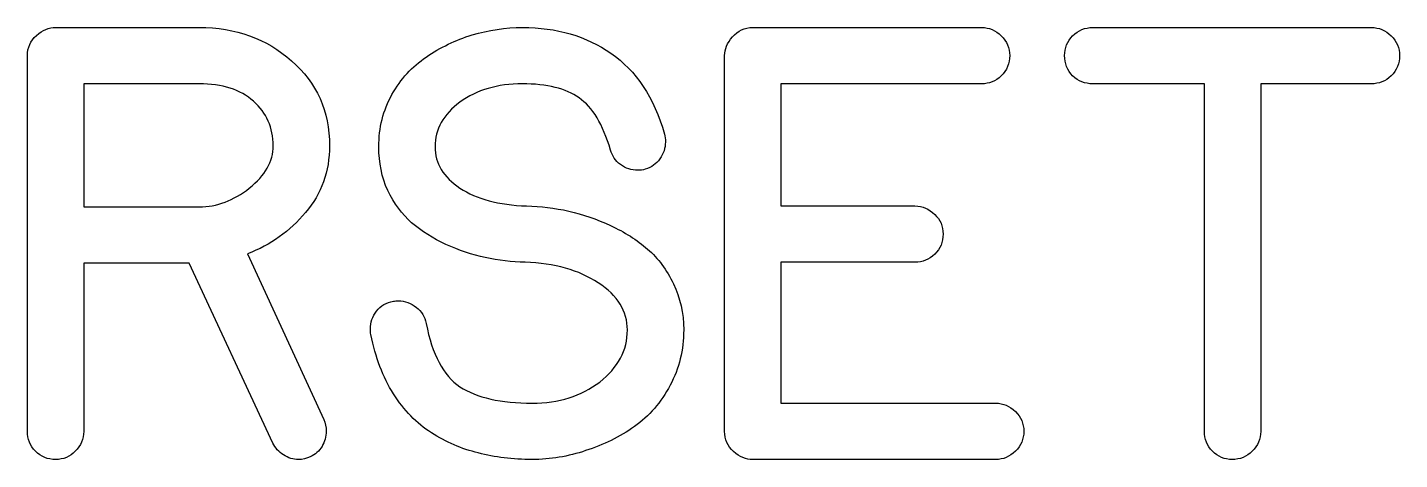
# Model space of a CAD drawing. Header units: millimetres. Extents: x 5.3 to 16.1, y 9 to 12.4.
import ezdxf

# ---------------------------------------------------------------- set-up
doc = ezdxf.new("R2010")
doc.units = ezdxf.units.MM
doc.layers.get('0').update_dxf_attribs({"linetype": 'CONTINUOUS'})

msp = doc.modelspace()

# ---------------------------------------------------------------- linework, layer by layer
at = {"color": 7}
for points in [[(5.517353, 12.428839), (6.652768, 12.428839)], [(11.032054, 12.428837), (12.842781, 12.428837)], [(13.722613, 12.428838), (15.926655, 12.428838)], [(5.294722, 9.237802), (5.294722, 10.788794), (5.294722, 12.206208)], [(10.809421, 9.23781), (10.809421, 12.206211)], [(6.65277, 11.983578), (5.739985, 11.983578), (5.739985, 11.011425)], [(12.84278, 11.983577), (11.254683, 11.983577), (11.254683, 11.018846), (12.315888, 11.018846)], [(14.605722, 9.237801), (14.605722, 11.983577), (13.72262, 11.983577)], [(15.926655, 11.983577), (15.050975, 11.983577), (15.050975, 9.237801)], [(10.182027, 11.308277), (10.181908, 11.308266)], [(5.739985, 11.011425), (6.65277, 11.011425)], [(7.03495, 10.640374), (7.639763, 9.330566)], [(7.235326, 9.145051), (6.574843, 10.566165), (5.739985, 10.566164)], [(5.739985, 10.566164), (5.739985, 9.237802)], [(12.315888, 10.573583), (11.254683, 10.573583), (11.254683, 9.46043), (12.954096, 9.46043)], [(12.954096, 9.015178), (11.032053, 9.015178)]]:
    msp.add_lwpolyline(points, dxfattribs=at)
for points in [[(12.998621, 12.362049)], [(13.563069, 12.046656)]]:
    msp.add_lwpolyline(points, close=True, dxfattribs=at)
for points in [[(5.365222, 12.36576), (5.414695, 12.407813), (5.465405, 12.428839), (5.517353, 12.428839)], [(6.652768, 12.428839), (6.942188, 12.428839), (7.185844, 12.341023), (7.383738, 12.165392)], [(8.812764, 12.36948), (8.943868, 12.40906), (9.07621, 12.42885), (9.209788, 12.42885)], [(9.209788, 12.42885), (9.481892, 12.42885), (9.715654, 12.360824), (9.911074, 12.224772)], [(10.872501, 12.354631), (10.914554, 12.404102), (10.967739, 12.428837), (11.032054, 12.428837)], [(12.842781, 12.428837), (12.902148, 12.428837), (12.954094, 12.406575), (12.998621, 12.362049)], [(13.563062, 12.36205), (13.607582, 12.406576), (13.660766, 12.428838), (13.722613, 12.428838)], [(15.926655, 12.428838), (15.986028, 12.428838), (16.037976, 12.406576), (16.082497, 12.36205)], [(5.294722, 12.206208), (5.294722, 12.270524), (5.318222, 12.323708), (5.365222, 12.36576)], [(8.449135, 12.195086), (8.560449, 12.27177), (8.681659, 12.329902), (8.812764, 12.36948)], [(10.809421, 12.206211), (10.809421, 12.25816), (10.830448, 12.307634), (10.872501, 12.354631)], [(12.998622, 12.36205), (13.043142, 12.319998), (13.065402, 12.26805), (13.065402, 12.206208)], [(13.499982, 12.206208), (13.499982, 12.26805), (13.521009, 12.319997), (13.563062, 12.36205)], [(16.082497, 12.36205), (16.127017, 12.319998), (16.149277, 12.26805), (16.149277, 12.206208)], [(7.383738, 12.165392), (7.584105, 11.992235), (7.684289, 11.768368), (7.684289, 11.493791)], [(8.178268, 11.898246), (8.24753, 12.02193), (8.337819, 12.120876), (8.449135, 12.195086)], [(9.911074, 12.224772), (10.108968, 12.08872), (10.249967, 11.875984), (10.334072, 11.586564)], [(13.065402, 12.206208), (13.065402, 12.144367), (13.043142, 12.091183), (12.998622, 12.046656)], [(13.563062, 12.046656), (13.521009, 12.091182), (13.499982, 12.144366), (13.499982, 12.206208)], [(16.149277, 12.206208), (16.149277, 12.144367), (16.127017, 12.091183), (16.082497, 12.046656)], [(7.083189, 11.846289), (6.979295, 11.937815), (6.835822, 11.983578), (6.65277, 11.983578)], [(9.209753, 11.983603), (9.014333, 11.983603), (8.849833, 11.935367), (8.716255, 11.838893)], [(9.658725, 11.872288), (9.554831, 11.946498), (9.405173, 11.983603), (9.209753, 11.983603)], [(12.998622, 12.046656), (12.954102, 12.004604), (12.902155, 11.983577), (12.84278, 11.983577)], [(13.72262, 11.983577), (13.66078, 11.983577), (13.607596, 12.004603), (13.563069, 12.046656)], [(16.082497, 12.046656), (16.03797, 12.004604), (15.986023, 11.983577), (15.926655, 11.983577)], [(7.239031, 11.493791), (7.239031, 11.637264), (7.187083, 11.754763), (7.083189, 11.846289)], [(8.074374, 11.48638), (8.074374, 11.637274), (8.109005, 11.774562), (8.178268, 11.898246)], [(8.716255, 11.838893), (8.585151, 11.74242), (8.519599, 11.624921), (8.519599, 11.486395)], [(9.90733, 11.460422), (9.847956, 11.663263), (9.765088, 11.800552), (9.658725, 11.872288)], [(10.341572, 11.523485), (10.341572, 11.476487), (10.326732, 11.431961), (10.297052, 11.389907)], [(10.334072, 11.586564), (10.339072, 11.566777), (10.341572, 11.545751), (10.341572, 11.523485)], [(7.049795, 11.159845), (7.175952, 11.258792), (7.239031, 11.370108), (7.239031, 11.493791)], [(7.684289, 11.493791), (7.684289, 11.29095), (7.62121, 11.115319), (7.495053, 10.966899)], [(8.144875, 11.141302), (8.097874, 11.245197), (8.074374, 11.360223), (8.074374, 11.48638)], [(8.519599, 11.486395), (8.519599, 11.35529), (8.585151, 11.246449), (8.716255, 11.15987)], [(9.98525, 11.345396), (9.94567, 11.375083), (9.919696, 11.413425), (9.90733, 11.460422)], [(10.122538, 11.300866), (10.073065, 11.300866), (10.027302, 11.315709), (9.98525, 11.345396)], [(10.181908, 11.308266), (10.162115, 11.303333), (10.142325, 11.300866), (10.122538, 11.300866)], [(10.297052, 11.389907), (10.269839, 11.350327), (10.231497, 11.323117), (10.182027, 11.308277)], [(6.65277, 11.011425), (6.793769, 11.011425), (6.926111, 11.060898), (7.049795, 11.159845)], [(8.33411, 10.885277), (8.257426, 10.95454), (8.194348, 11.039881), (8.144875, 11.141302)], [(8.716255, 11.15987), (8.84736, 11.073292), (9.022991, 11.026292), (9.243148, 11.018871)], [(7.495053, 10.966899), (7.371369, 10.818479), (7.218001, 10.709637), (7.03495, 10.640374)], [(9.243148, 11.018871), (9.354463, 11.016404), (9.465778, 11.002798), (9.577094, 10.978051)], [(9.577094, 10.978051), (9.688409, 10.953311), (9.798488, 10.914969), (9.90733, 10.863026)], [(12.315888, 11.018846), (12.375261, 11.018846), (12.427209, 10.996583), (12.47173, 10.952056)], [(8.604978, 10.714594), (8.503556, 10.761594), (8.413267, 10.818488), (8.33411, 10.885277)], [(9.90733, 10.863026), (10.018645, 10.813553), (10.116355, 10.751711), (10.20046, 10.6775)], [(12.47173, 10.952056), (12.51625, 10.910003), (12.53851, 10.858055), (12.53851, 10.796214)], [(12.53851, 10.796214), (12.53851, 10.734374), (12.51625, 10.68119), (12.47173, 10.636663)], [(8.91666, 10.6107), (8.812765, 10.632967), (8.708871, 10.667598), (8.604978, 10.714594)], [(10.20046, 10.6775), (10.284565, 10.605764), (10.35259, 10.514238), (10.404537, 10.402922)], [(9.232054, 10.57359), (9.125685, 10.576057), (9.020554, 10.588427), (8.91666, 10.6107)], [(9.810872, 10.410336), (9.657518, 10.511751), (9.464578, 10.566169), (9.232054, 10.57359)], [(12.47173, 10.636663), (12.42721, 10.59461), (12.375263, 10.573583), (12.315888, 10.573583)], [(10.040925, 10.039286), (10.040925, 10.187706), (9.964241, 10.311389), (9.810872, 10.410336)], [(10.404537, 10.402922), (10.458957, 10.294081), (10.486167, 10.172872), (10.486167, 10.039293)], [(8.055799, 10.187709), (8.090432, 10.229762), (8.134958, 10.255736), (8.189377, 10.265629)], [(8.189377, 10.265629), (8.201743, 10.268096), (8.21535, 10.269329), (8.230197, 10.269329)], [(8.230197, 10.269329), (8.28215, 10.269329), (8.32915, 10.252016), (8.371196, 10.217389)], [(8.371196, 10.217389), (8.413249, 10.185229), (8.439222, 10.143177), (8.449116, 10.091233)], [(8.007559, 10.04671), (8.007559, 10.098663), (8.023639, 10.145663), (8.055799, 10.187709)], [(8.011259, 10.00219), (8.008792, 10.01703), (8.007559, 10.03187), (8.007559, 10.04671)], [(8.189363, 9.534665), (8.107731, 9.66577), (8.048363, 9.821612), (8.011259, 10.00219)], [(8.449116, 10.091233), (8.496116, 9.84634), (8.585168, 9.679367), (8.716272, 9.590314)], [(9.822004, 9.627419), (9.967951, 9.741208), (10.040925, 9.878497), (10.040925, 10.039286)], [(10.486167, 10.039293), (10.486167, 9.880978), (10.450299, 9.735032), (10.378562, 9.601453)], [(8.716272, 9.590314), (8.84985, 9.503735), (9.040323, 9.460446), (9.28769, 9.460446)], [(9.28769, 9.460446), (9.497952, 9.460446), (9.676057, 9.516104), (9.822004, 9.627419)], [(10.378562, 9.601453), (10.306825, 9.467874), (10.212826, 9.359033), (10.096563, 9.274928)], [(8.489913, 9.226693), (8.373651, 9.300904), (8.273467, 9.403561), (8.189363, 9.534665)], [(12.954096, 9.46043), (13.013469, 9.46043), (13.065416, 9.43817), (13.109936, 9.39365)], [(13.109936, 9.39365), (13.154463, 9.351597), (13.176726, 9.299649), (13.176726, 9.237808)], [(5.357802, 9.081962), (5.315748, 9.124015), (5.294722, 9.175962), (5.294722, 9.237802)], [(5.739985, 9.237802), (5.739985, 9.175962), (5.717721, 9.124015), (5.673195, 9.081962)], [(7.658323, 9.237806), (7.658323, 9.195753), (7.647189, 9.156174), (7.624923, 9.119071)], [(7.639763, 9.330566), (7.652136, 9.303353), (7.658323, 9.272433), (7.658323, 9.237806)], [(8.860965, 9.067142), (8.729859, 9.099302), (8.606175, 9.152486), (8.489913, 9.226693)], [(10.096563, 9.274928), (9.9803, 9.193297), (9.851669, 9.130218), (9.71067, 9.085692)], [(10.879921, 9.078258), (10.832921, 9.120311), (10.809421, 9.173495), (10.809421, 9.23781)], [(13.176726, 9.237808), (13.176726, 9.175968), (13.154463, 9.124021), (13.109936, 9.081968)], [(14.668802, 9.081961), (14.626749, 9.124014), (14.605722, 9.175961), (14.605722, 9.237801)], [(15.050975, 9.237801), (15.050975, 9.175961), (15.028715, 9.124014), (14.984195, 9.081961)], [(7.320666, 9.052291), (7.283559, 9.074558), (7.255112, 9.105478), (7.235326, 9.145051)], [(7.624923, 9.119071), (7.602663, 9.081964), (7.571743, 9.054754), (7.532163, 9.037441)], [(5.517353, 9.015172), (5.455513, 9.015172), (5.402329, 9.037435), (5.357802, 9.081962)], [(5.673195, 9.081962), (5.631141, 9.037435), (5.579194, 9.015172), (5.517353, 9.015172)], [(7.439403, 9.015181), (7.397349, 9.015181), (7.35777, 9.027551), (7.320666, 9.052291)], [(7.532163, 9.037441), (7.502483, 9.022601), (7.471563, 9.015181), (7.439403, 9.015181)], [(9.287673, 9.015192), (9.134305, 9.015192), (8.992069, 9.032509), (8.860965, 9.067142)], [(9.71067, 9.085692), (9.572144, 9.038692), (9.431145, 9.015192), (9.287673, 9.015192)], [(11.032053, 9.015178), (10.9801, 9.015178), (10.929389, 9.036205), (10.879921, 9.078258)], [(13.109936, 9.081968), (13.065416, 9.037441), (13.013469, 9.015178), (12.954096, 9.015178)], [(14.824644, 9.015181), (14.765271, 9.015181), (14.713323, 9.037441), (14.668802, 9.081961)], [(14.984195, 9.081961), (14.939675, 9.037441), (14.886491, 9.015181), (14.824644, 9.015181)]]:
    msp.add_open_spline(points, degree=3, dxfattribs=at)

doc.saveas('drawing.dxf')
